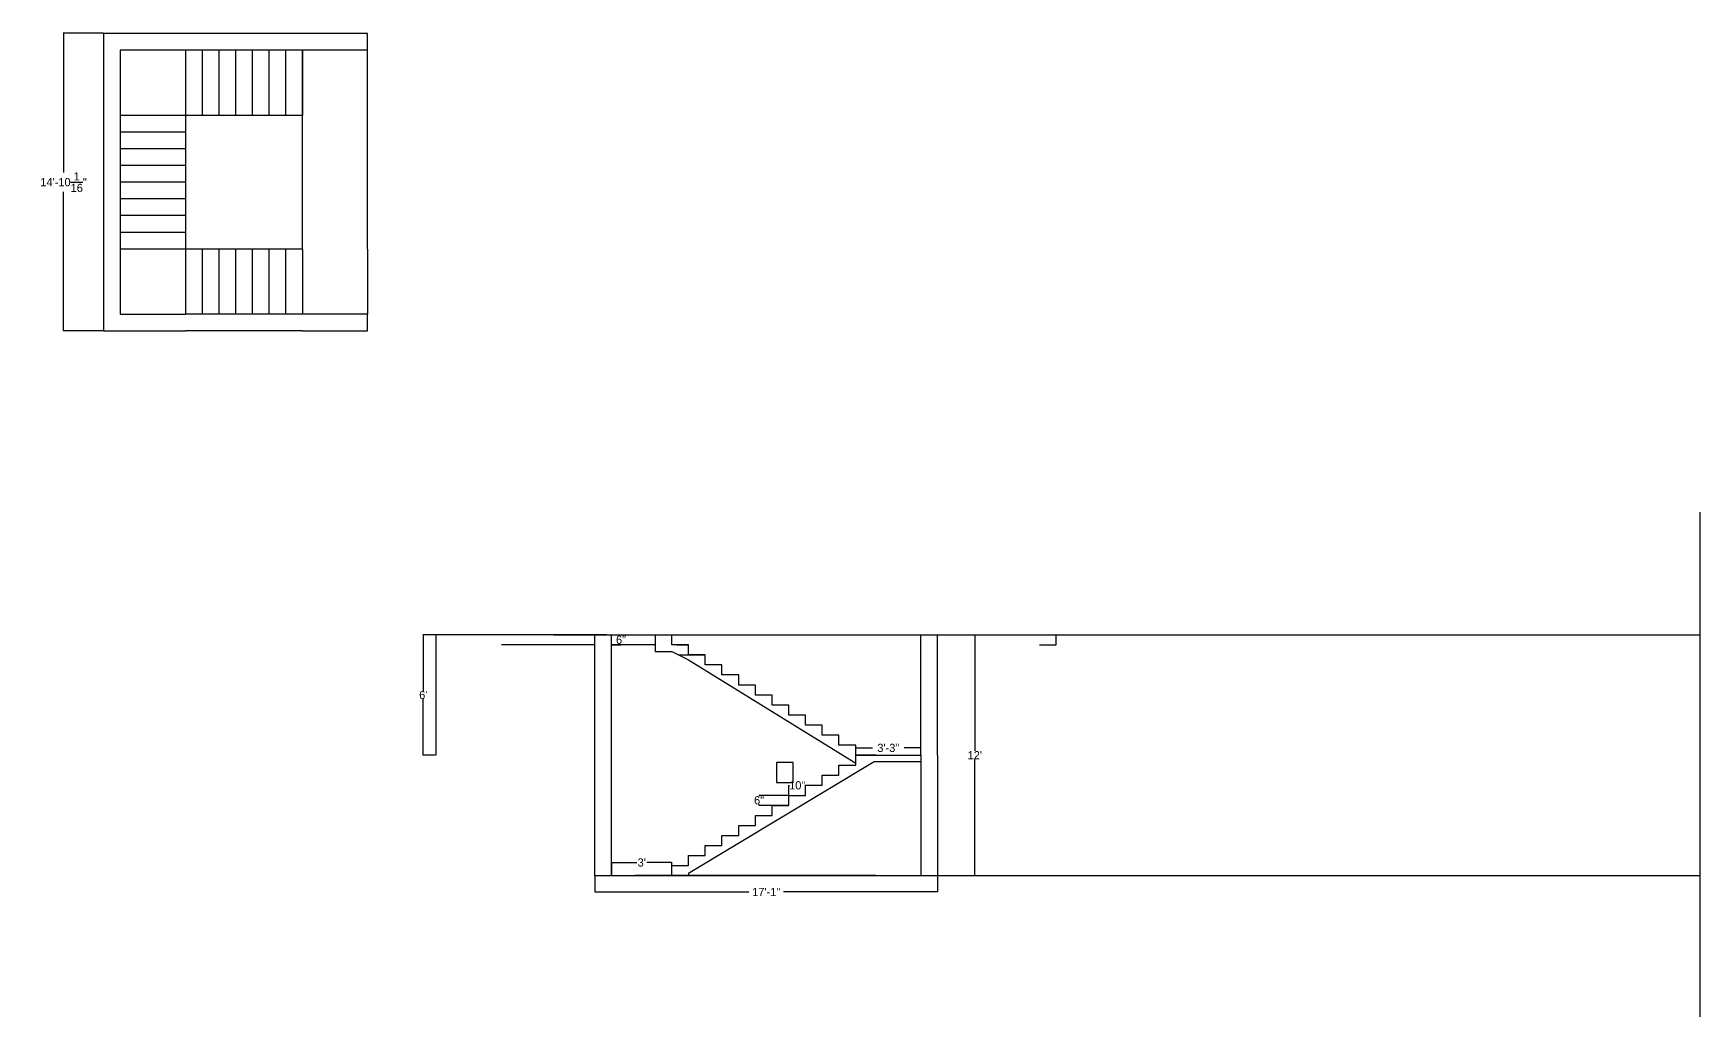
# Model space of a CAD drawing. Header units: inches. Extents: x -1537 to 1518, y -9360 to -5671.
# Drawn here: x -1319 to -322, y -9087 to -8499 of the extents above; entities that cross this region are included whole.
import ezdxf

# ---------------------------------------------------------------- set-up
doc = ezdxf.new("R2010")
doc.units = ezdxf.units.IN
doc.header["$MEASUREMENT"] = 0
doc.dimstyles.get("Standard").update_dxf_attribs({"dimtxt": 4.93, "dimasz": 0.18, "dimexe": 0.18, "dimexo": 0.0625, "dimgap": 0.09, "dimtad": 0, "dimtih": 1, "dimtoh": 1, "dimdec": 4, "dimzin": 0, "dimdsep": 46, "dimlunit": 4, "dimtxsty": 'Standard', "dimcen": 0.09, "dimclrd": 5, "dimclre": 5, "dimclrt": 5, "dimadec": 0, "dimazin": 0, "dimtfac": 1, "dimtdec": 4, "dimtofl": 0, "dimtmove": 0, "dimatfit": 3, "dimfxl": 1, "dimtfillclr": 5, "dimtolj": 1, "dimtzin": 0, "dimarcsym": 0})

# ---------------------------------------------------------------- blocks, each defined once
blk = doc.blocks.new('*D157')
at = {"color": 5, "lineweight": -2}
for p, q in [((-1078.58, -8858.45), (-1086.16, -8858.45)), ((-1085.98, -8858.63), (-1085.98, -8891.9)), ((-1085.98, -8930.27), (-1085.98, -8897.01)), ((-1078.58, -8930.45), (-1086.16, -8930.45))]:
    blk.add_line(p, q, dxfattribs=at)
at = {"color": 5}
for points in [[(-1086.01, -8858.63), (-1085.95, -8858.63), (-1085.98, -8858.45)], [(-1086.01, -8930.27), (-1085.95, -8930.27), (-1085.98, -8930.45)]]:
    blk.add_solid(points, dxfattribs=at)
at = {"layer": 'Defpoints', "color": 0}
for p in [(-1078.51, -8858.45), (-1085.98, -8930.45), (-1078.51, -8930.45)]:
    blk.add_point(p, dxfattribs=at)
at = {"color": 5, "insert": (-1085.98, -8894.45), "char_height": 4.93, "attachment_point": 5}
blk.add_mtext("\\A1;6'", dxfattribs=at)
blk = doc.blocks.new('*D158')
at = {"color": 5, "lineweight": -2}
for p, q in [((-973.28, -9002.45), (-973.28, -8994.44)), ((-973.1, -8994.62), (-958.25, -8994.62)), ((-937.46, -8994.62), (-952.32, -8994.62)), ((-937.28, -9002.39), (-937.28, -8994.44))]:
    blk.add_line(p, q, dxfattribs=at)
at = {"color": 5}
for points in [[(-973.1, -8994.59), (-973.1, -8994.65), (-973.28, -8994.62)], [(-937.46, -8994.59), (-937.46, -8994.65), (-937.28, -8994.62)]]:
    blk.add_solid(points, dxfattribs=at)
at = {"layer": 'Defpoints', "color": 0}
for p in [(-937.28, -8994.62), (-937.28, -9002.45), (-973.28, -9002.52)]:
    blk.add_point(p, dxfattribs=at)
at = {"color": 5, "insert": (-955.28, -8994.62), "char_height": 4.93, "attachment_point": 5}
blk.add_mtext("\\A1;3'", dxfattribs=at)
blk = doc.blocks.new('*D159')
at = {"color": 5, "lineweight": -2}
for p, q in [((-827.28, -8930.39), (-827.28, -8925.89)), ((-827.1, -8926.07), (-817.32, -8926.07)), ((-788.46, -8926.07), (-798.24, -8926.07)), ((-788.28, -8930.39), (-788.28, -8925.89))]:
    blk.add_line(p, q, dxfattribs=at)
at = {"color": 5}
for points in [[(-827.1, -8926.04), (-827.1, -8926.1), (-827.28, -8926.07)], [(-788.46, -8926.04), (-788.46, -8926.1), (-788.28, -8926.07)]]:
    blk.add_solid(points, dxfattribs=at)
at = {"layer": 'Defpoints', "color": 0}
for p in [(-827.28, -8930.45), (-788.28, -8926.07), (-788.28, -8930.45)]:
    blk.add_point(p, dxfattribs=at)
at = {"color": 5, "insert": (-807.78, -8926.07), "char_height": 4.93, "attachment_point": 5}
blk.add_mtext('\\A1;3\'-3"', dxfattribs=at)
blk = doc.blocks.new('*D160')
at = {"color": 5, "lineweight": -2}
for p, q in [((-867.34, -8954.45), (-885.26, -8954.45)), ((-867.34, -8960.45), (-885.26, -8960.45)), ((-885.08, -8954.63), (-885.08, -8954.9)), ((-885.08, -8960.27), (-885.08, -8960.01))]:
    blk.add_line(p, q, dxfattribs=at)
at = {"color": 5}
for points in [[(-885.11, -8954.63), (-885.05, -8954.63), (-885.08, -8954.45)], [(-885.11, -8960.27), (-885.05, -8960.27), (-885.08, -8960.45)]]:
    blk.add_solid(points, dxfattribs=at)
at = {"layer": 'Defpoints', "color": 0}
for p in [(-885.08, -8960.45), (-867.28, -8954.45), (-867.28, -8960.45)]:
    blk.add_point(p, dxfattribs=at)
at = {"color": 5, "insert": (-885.08, -8957.45), "char_height": 4.93, "attachment_point": 5}
blk.add_mtext('\\A1;6"', dxfattribs=at)
blk = doc.blocks.new('*D161')
at = {"color": 5, "lineweight": -2}
for p, q in [((-867.28, -8954.39), (-867.28, -8948.3)), ((-867.1, -8948.48), (-866.89, -8948.48)), ((-857.46, -8948.48), (-857.67, -8948.48)), ((-857.28, -8954.39), (-857.28, -8948.3))]:
    blk.add_line(p, q, dxfattribs=at)
at = {"color": 5}
for points in [[(-867.1, -8948.45), (-867.1, -8948.51), (-867.28, -8948.48)], [(-857.46, -8948.45), (-857.46, -8948.51), (-857.28, -8948.48)]]:
    blk.add_solid(points, dxfattribs=at)
at = {"layer": 'Defpoints', "color": 0}
for p in [(-857.28, -8948.48), (-867.28, -8954.45), (-857.28, -8954.45)]:
    blk.add_point(p, dxfattribs=at)
at = {"color": 5, "insert": (-862.28, -8948.48), "char_height": 4.93, "attachment_point": 5}
blk.add_mtext('\\A1;10"', dxfattribs=at)
blk = doc.blocks.new('*D162')
at = {"color": 5, "lineweight": -2}
for p, q in [((-983.28, -9002.58), (-983.28, -9012.45)), ((-983.1, -9012.27), (-891.14, -9012.27)), ((-778.46, -9012.27), (-870.42, -9012.27)), ((-778.28, -9002.58), (-778.28, -9012.45))]:
    blk.add_line(p, q, dxfattribs=at)
at = {"color": 5}
for points in [[(-983.1, -9012.24), (-983.1, -9012.3), (-983.28, -9012.27)], [(-778.46, -9012.24), (-778.46, -9012.3), (-778.28, -9012.27)]]:
    blk.add_solid(points, dxfattribs=at)
at = {"layer": 'Defpoints', "color": 0}
for p in [(-983.28, -9002.52), (-778.28, -9002.52), (-778.28, -9012.27)]:
    blk.add_point(p, dxfattribs=at)
at = {"color": 5, "insert": (-880.78, -9012.27), "char_height": 4.93, "attachment_point": 5}
blk.add_mtext('\\A1;17\'-1"', dxfattribs=at)
blk = doc.blocks.new('*D163')
at = {"color": 5, "lineweight": -2}
for p, q in [((-778.22, -8858.45), (-755.85, -8858.45)), ((-756.03, -8858.63), (-756.03, -8927.9)), ((-756.03, -9002.27), (-756.03, -8933.01)), ((-778.22, -9002.45), (-755.85, -9002.45))]:
    blk.add_line(p, q, dxfattribs=at)
at = {"color": 5}
for points in [[(-756.06, -8858.63), (-756, -8858.63), (-756.03, -8858.45)], [(-756.06, -9002.27), (-756, -9002.27), (-756.03, -9002.45)]]:
    blk.add_solid(points, dxfattribs=at)
at = {"layer": 'Defpoints', "color": 0}
for p in [(-778.28, -8858.45), (-778.28, -9002.45), (-756.03, -9002.45)]:
    blk.add_point(p, dxfattribs=at)
at = {"color": 5, "insert": (-756.03, -8930.45), "char_height": 4.93, "attachment_point": 5}
blk.add_mtext("\\A1;12'", dxfattribs=at)
blk = doc.blocks.new('*D164')
at = {"color": 5, "lineweight": -2}
for p, q in [((-973.22, -8858.45), (-967.52, -8858.45)), ((-967.7, -8858.63), (-967.7, -8858.9)), ((-973.22, -8864.45), (-967.52, -8864.45)), ((-967.7, -8864.27), (-967.7, -8864.01))]:
    blk.add_line(p, q, dxfattribs=at)
at = {"color": 5}
for points in [[(-967.73, -8858.63), (-967.67, -8858.63), (-967.7, -8858.45)], [(-967.73, -8864.27), (-967.67, -8864.27), (-967.7, -8864.45)]]:
    blk.add_solid(points, dxfattribs=at)
at = {"layer": 'Defpoints', "color": 0}
for p in [(-973.28, -8858.45), (-973.28, -8864.45), (-967.7, -8864.45)]:
    blk.add_point(p, dxfattribs=at)
at = {"color": 5, "insert": (-967.7, -8861.45), "char_height": 4.93, "attachment_point": 5}
blk.add_mtext('\\A1;6"', dxfattribs=at)
blk = doc.blocks.new('*D165')
at = {"color": 5, "lineweight": -2}
for p, q in [((-1277.41, -8498.58), (-1301.39, -8498.58)), ((-1301.21, -8498.76), (-1301.21, -8581.77)), ((-1301.21, -8676.46), (-1301.21, -8593.45)), ((-1277.41, -8676.64), (-1301.39, -8676.64))]:
    blk.add_line(p, q, dxfattribs=at)
at = {"color": 5}
for points in [[(-1301.24, -8498.76), (-1301.18, -8498.76), (-1301.21, -8498.58)], [(-1301.24, -8676.46), (-1301.18, -8676.46), (-1301.21, -8676.64)]]:
    blk.add_solid(points, dxfattribs=at)
at = {"layer": 'Defpoints', "color": 0}
for p in [(-1277.34, -8498.58), (-1301.21, -8676.64), (-1277.34, -8676.64)]:
    blk.add_point(p, dxfattribs=at)
at = {"color": 5, "insert": (-1301.21, -8587.61), "char_height": 4.93, "attachment_point": 5}
blk.add_mtext('\\A1;14\'-10{\\H1.000000x;\\S1/16;}"', dxfattribs=at)

msp = doc.modelspace()

# ---------------------------------------------------------------- linework, layer by layer
for p, q in [((-1158.34327, -8498.6421), (-1277.34327, -8498.6421)), ((-1277.34327, -8498.6421), (-1277.34327, -8627.6421)), ((-1119.34327, -8498.6421), (-1158.34327, -8498.6421)), ((-1119.34327, -8508.6421), (-1119.34327, -8498.6421)), ((-1228.34327, -8508.6421), (-1267.34327, -8508.6421)), ((-1119.34327, -8508.6421), (-1267.34327, -8508.6421)), ((-1267.34327, -8508.6421), (-1267.34327, -8627.6421)), ((-1228.34327, -8508.6421), (-1228.34327, -8547.6421)), ((-1218.34327, -8508.6421), (-1218.34327, -8547.6421)), ((-1208.34327, -8508.6421), (-1208.34327, -8547.6421)), ((-1198.34327, -8508.6421), (-1198.34327, -8547.6421)), ((-1188.34327, -8508.6421), (-1188.34327, -8547.6421)), ((-1178.34327, -8508.6421), (-1178.34327, -8547.6421)), ((-1168.34327, -8508.6421), (-1168.34327, -8547.6421)), ((-1158.34327, -8508.6421), (-1158.34327, -8547.6421)), ((-1158.34327, -8627.6421), (-1158.34327, -8508.6421)), ((-1119.34327, -8627.6421), (-1119.34327, -8508.6421)), ((-1228.34327, -8547.6421), (-1267.34327, -8547.6421)), ((-1158.34327, -8547.6421), (-1228.34327, -8547.6421)), ((-1228.34327, -8547.6421), (-1228.34327, -8627.6421)), ((-1228.34327, -8557.6421), (-1267.34327, -8557.6421)), ((-1228.34327, -8567.6421), (-1267.34327, -8567.6421)), ((-1228.34327, -8577.6421), (-1267.34327, -8577.6421)), ((-1228.34327, -8587.6421), (-1267.34327, -8587.6421)), ((-1228.34327, -8597.6421), (-1267.34327, -8597.6421)), ((-1228.34327, -8607.6421), (-1267.34327, -8607.6421)), ((-1228.34327, -8617.6421), (-1267.34327, -8617.6421)), ((-1277.34327, -8627.6421), (-1277.34327, -8676.6421)), ((-1267.34327, -8627.6421), (-1267.34327, -8666.6421)), ((-1228.34327, -8627.6421), (-1267.34327, -8627.6421)), ((-1228.34327, -8627.6421), (-1228.34327, -8666.6421)), ((-1158.34327, -8627.6421), (-1228.34327, -8627.6421)), ((-1218.34327, -8627.6421), (-1218.34327, -8666.6421)), ((-1208.34327, -8627.6421), (-1208.34327, -8666.6421)), ((-1198.34327, -8627.6421), (-1198.34327, -8666.6421)), ((-1188.34327, -8627.6421), (-1188.34327, -8666.6421)), ((-1178.34327, -8627.6421), (-1178.34327, -8666.6421)), ((-1168.34327, -8627.6421), (-1168.34327, -8666.6421)), ((-1158.34327, -8627.6421), (-1158.34327, -8666.6421)), ((-1119.34327, -8627.6421), (-1119.34327, -8666.6421)), ((-1267.34327, -8666.6421), (-1228.34327, -8666.6421)), ((-1119.34327, -8666.6421), (-1228.34327, -8666.6421)), ((-1119.34327, -8676.6421), (-1119.34327, -8666.6421)), ((-1277.34327, -8676.6421), (-1228.34327, -8676.6421)), ((-1158.34327, -8676.6421), (-1228.34327, -8676.6421)), ((-1158.34327, -8676.6421), (-1119.34327, -8676.6421)), ((-322.34351, -8785.01519), (-322.34351, -9086.8621)), ((-986.28159, -8858.45435), (-1078.51395, -8858.45435)), ((-1078.51395, -8858.45435), (-1078.51395, -8930.45435)), ((-976.28159, -8858.45435), (-1007.89584, -8858.45435)), ((-1007.89584, -8858.45435), (-707.28159, -8858.45435)), ((-976.28159, -8858.45435), (-986.28159, -8858.45435)), ((-983.28159, -9002.51685), (-983.28159, -8858.45435)), ((-976.28159, -8858.45435), (-966.28159, -8858.45435)), ((-973.28159, -8858.45435), (-322.34351, -8858.45435)), ((-973.28159, -9002.45435), (-973.28159, -8858.45435)), ((-947.28159, -8858.45435), (-947.28159, -8868.45435)), ((-947.28159, -8858.45435), (-947.28159, -8868.45435)), ((-937.28157, -8864.43823), (-937.28159, -8858.45435)), ((-788.28159, -8930.39185), (-788.28159, -8858.45435)), ((-778.28159, -8930.45435), (-778.28159, -8858.45435)), ((-707.28159, -8864.45435), (-707.28159, -8858.45435)), ((-707.28159, -8858.45435), (-697.28159, -8858.45435)), ((-983.28159, -8864.45435), (-1039.29082, -8864.45435)), ((-947.28159, -8864.45435), (-973.28159, -8864.45435)), ((-947.28159, -8864.45435), (-968.89584, -8864.45435)), ((-947.28159, -8868.45435), (-937.28159, -8868.45435)), ((-937.28159, -8868.45435), (-927.28159, -8873.47184)), ((-927.28159, -8864.45435), (-937.28157, -8864.43823)), ((-934.28159, -8864.45435), (-927.28159, -8864.45435)), ((-927.28159, -8864.45435), (-934.28159, -8864.45435)), ((-933.29553, -8870.45435), (-917.28159, -8870.45435)), ((-927.28159, -8870.45435), (-927.28159, -8864.45435)), ((-917.28159, -8870.45435), (-927.28159, -8870.45435)), ((-917.28159, -8876.45435), (-917.28159, -8870.45435)), ((-717.28159, -8864.45435), (-707.28159, -8864.45435)), ((-927.28159, -8873.47184), (-827.28159, -8935.15409)), ((-907.28159, -8876.45435), (-917.28159, -8876.45435)), ((-907.28159, -8882.45435), (-907.28159, -8876.45435)), ((-897.28159, -8882.45435), (-907.28159, -8882.45435)), ((-897.28159, -8888.45435), (-897.28159, -8882.45435)), ((-887.28159, -8888.45435), (-897.28159, -8888.45435)), ((-887.28159, -8894.45435), (-887.28159, -8888.45435)), ((-877.28159, -8894.45435), (-887.28159, -8894.45435)), ((-877.28159, -8900.45435), (-877.28159, -8894.45435)), ((-867.28159, -8900.45435), (-877.28159, -8900.45435)), ((-867.28159, -8906.45435), (-867.28159, -8900.45435)), ((-857.28159, -8906.45435), (-867.28159, -8906.45435)), ((-857.28159, -8912.45435), (-857.28159, -8906.45435)), ((-847.28159, -8912.45435), (-857.28159, -8912.45435)), ((-847.28159, -8918.45435), (-847.28159, -8912.45435)), ((-837.28159, -8918.45435), (-847.28159, -8918.45435)), ((-837.28159, -8924.45435), (-837.28159, -8918.45435)), ((-827.28159, -8924.45435), (-837.28159, -8924.45435)), ((-827.28159, -8930.45435), (-827.28159, -8924.45435)), ((-827.28159, -8930.45435), (-788.28159, -8930.45435)), ((-827.28159, -8936.45435), (-827.28159, -8930.45435)), ((-827.28159, -8930.45435), (-817.28159, -8930.45435)), ((-815.2236, -8930.45435), (-827.28159, -8930.45435)), ((-827.28159, -8930.45435), (-788.28159, -8930.45435)), ((-788.28159, -8930.45435), (-788.28159, -9002.45435)), ((-788.28159, -8930.45435), (-788.28159, -8934.45435)), ((-778.28159, -8930.45435), (-778.28159, -9002.45435)), ((-816.17365, -8934.45435), (-927.28159, -9001.11911)), ((-847.28159, -8948.45435), (-847.28159, -8942.45435)), ((-847.28159, -8942.45435), (-837.28159, -8942.45435)), ((-837.28159, -8942.45435), (-837.28159, -8936.45435)), ((-837.28159, -8936.45435), (-827.28159, -8936.45435)), ((-788.28159, -8934.45435), (-816.17365, -8934.45435)), ((-857.28159, -8954.45435), (-857.28159, -8948.45435)), ((-857.28159, -8948.45435), (-847.28159, -8948.45435)), ((-877.28159, -8966.45435), (-877.28159, -8960.45435)), ((-877.28159, -8960.45435), (-867.28159, -8960.45435)), ((-867.28159, -8960.45435), (-867.28159, -8954.45435)), ((-867.28159, -8954.45435), (-857.28159, -8954.45435)), ((-897.28159, -8978.45435), (-897.28159, -8972.45435)), ((-897.28159, -8972.45435), (-887.28159, -8972.45435)), ((-887.28159, -8972.45435), (-887.28159, -8966.45435)), ((-887.28159, -8966.45435), (-877.28159, -8966.45435)), ((-907.28159, -8984.45435), (-907.28159, -8978.45435)), ((-907.28159, -8978.45435), (-897.28159, -8978.45435)), ((-927.28159, -8996.45435), (-927.28159, -8990.45435)), ((-927.28159, -8990.45435), (-917.28159, -8990.45435)), ((-917.28159, -8990.45435), (-917.28159, -8984.45435)), ((-917.28159, -8984.45435), (-907.28159, -8984.45435)), ((-973.28159, -9002.45435), (-322.34351, -9002.45435)), ((-973.28159, -9002.45435), (-937.28159, -9002.45435)), ((-973.28159, -9002.45435), (-815.2236, -9002.45435)), ((-815.2236, -9002.45435), (-959.2236, -9002.45435)), ((-937.28159, -9002.45435), (-937.28159, -8996.45435)), ((-937.28159, -8996.45435), (-927.28159, -8996.45435)), ((-927.28159, -9001.11911), (-927.28159, -9002.45435)), ((-973.28159, -9002.51685), (-983.28159, -9002.51685))]:
    msp.add_line(p, q)
at = {"color": 6}
msp.add_lwpolyline([(-874.66425, -8946.78044), (-864.66425, -8946.78044), (-864.66425, -8934.78044), (-874.66425, -8934.78044)], close=True, dxfattribs=at)

# ---------------------------------------------------------------- dimensions: what is measured, and where the dimension line sits
for base, p1, p2, picture, middle in [((-1301.21448, -8676.6421), (-1277.34327, -8498.5796), (-1277.34327, -8676.6421), '*D165', (-1301.21448, -8587.61085)), ((-1085.9767, -8930.45435), (-1078.51395, -8858.45435), (-1078.51395, -8930.45435), '*D157', (-1085.9767, -8894.45435)), ((-967.69705, -8864.45435), (-973.28159, -8858.45435), (-973.28159, -8864.45435), '*D164', (-967.69705, -8861.45435)), ((-756.02585, -9002.45435), (-778.28159, -8858.45435), (-778.28159, -9002.45435), '*D163', (-756.02585, -8930.45435)), ((-885.07609, -8960.45435), (-867.28159, -8954.45435), (-867.28159, -8960.45435), '*D160', (-885.07609, -8957.45435))]:
    dim = msp.add_linear_dim(base=base, p1=p1, p2=p2, angle=90, dimstyle='Standard')
    dim.commit()
    dim.dimension.update_dxf_attribs({"geometry": picture, "text_midpoint": middle})
for base, p1, p2, picture, middle in [((-788.28159, -8926.06789), (-827.28159, -8930.45435), (-788.28159, -8930.45435), '*D159', (-807.78159, -8926.06789)), ((-857.28159, -8948.48174), (-867.28159, -8954.45435), (-857.28159, -8954.45435), '*D161', (-862.28159, -8948.48174)), ((-937.28159, -8994.61604), (-973.28159, -9002.51685), (-937.28159, -9002.45435), '*D158', (-955.28159, -8994.61604)), ((-778.28159, -9012.273), (-983.28159, -9002.51685), (-778.28159, -9002.51685), '*D162', (-880.78159, -9012.273))]:
    dim = msp.add_linear_dim(base=base, p1=p1, p2=p2, dimstyle='Standard')
    dim.commit()
    dim.dimension.update_dxf_attribs({"geometry": picture, "text_midpoint": middle})

doc.saveas('drawing.dxf')
